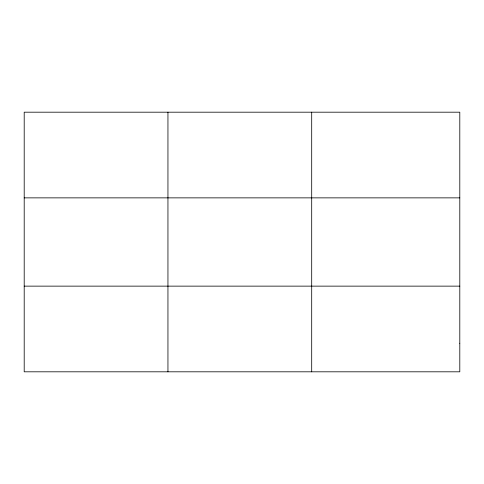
<?xml version="1.0" encoding="UTF-8"?>
<svg xmlns="http://www.w3.org/2000/svg" width="484" height="484" viewBox="0 0 484 484"><rect width="100%" height="100%" fill="white"/><g stroke="black" fill="none" stroke-linecap="round" stroke-linejoin="round"><path stroke-width="0.73" d="M167.948 371.809L167.948 112.191M311.696 371.809L311.696 112.191M24.2 197.865L459.8 197.865M24.2 286.135L459.8 286.135M459.8 343.253L459.8 371.809L24.2 371.809L24.2 112.191L459.8 112.191L459.8 343.253"/></g></svg>
